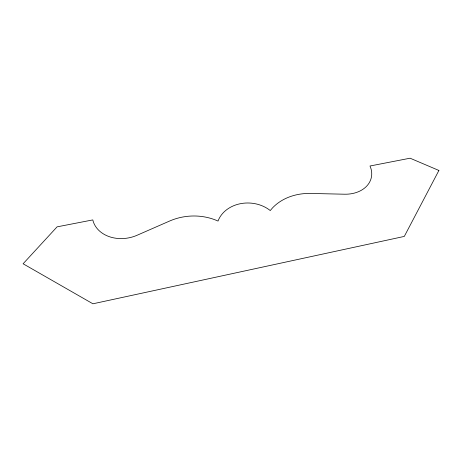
<?xml version="1.0" encoding="UTF-8"?>
<svg xmlns="http://www.w3.org/2000/svg" width="462" height="462" viewBox="0 0 462 462"><rect width="100%" height="100%" fill="white"/><g stroke="black" fill="none" stroke-linecap="round" stroke-linejoin="round"><path stroke-width="0.69" d="M438.9 170.461L404.302 236.417L92.926 303.794L23.1 263.773L57.08 226.854L92.793 219.912A31.826 25.167 -10.9 0 0 137.047 235.279L169.618 221.032A52.397 44.519 -5.2 0 1 218.018 221.061A31.826 26.294 3.3 0 1 270.247 210.545L272.545 207.877A50.849 41.615 11.7 0 1 310.504 193.445L344.577 194.213A29.805 22.557 11.5 0 0 369.993 166.002L410.094 158.206L438.9 170.461"/></g></svg>
